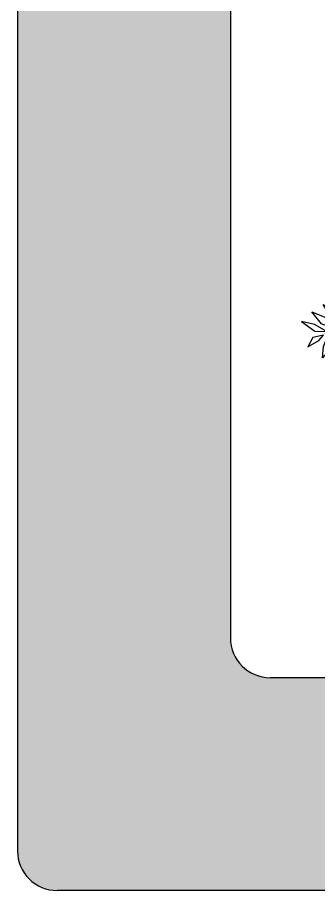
# Model space of a CAD drawing. Header units: inches. Extents: x -162 to 906, y 35 to 488.
# Drawn here: x 356.29 to 367.61, y 34.53 to 67.36 of the extents above; entities that cross this region are included whole.
import ezdxf

# ---------------------------------------------------------------- set-up
doc = ezdxf.new("R2010")
doc.units = ezdxf.units.IN
doc.header["$LTSCALE"] = 0.02
doc.header["$MEASUREMENT"] = 0
doc.set_wipeout_variables(frame=1)
for name, color, linetype, true_color in [('main rooad', 250, 'Continuous', 0x333333), ('PLANTS', 7, 'Continuous', 0x218500), ('ROADS', 7, 'Continuous', 0x595959)]:
    doc.layers.add(name, color=color, linetype=linetype, true_color=true_color)

# ---------------------------------------------------------------- blocks, each defined once
blk = doc.blocks.new('AE24K')
blk.add_wipeout([(0.3551949136237864, 0.106527245213756), (0.38330191728022445, 0.1775314773046348), (0.41041712122815666, 0.21809228762336175), (0.43506982731359295, 0.26200622175611277), (0.4554456494808166, 0.31084019148061803), (0.3890162718492929, 0.3819055057928529), (0.31972971232035413, 0.39072740178981236), (0.2797292211111111, 0.35543979935044767), (0.25901468925789917, 0.32456315413532466), (0.20687119343616403, 0.3093698816316339), (0.15972775670914602, 0.29809744769291857), (0.11258432920789105, 0.27702290811600006), (0.11142148636233783, 0.31476039346794793), (0.09277667140585141, 0.3667647924609607), (0.03790418566355835, 0.4207149325475328), (0.019988087261599063, 0.4666459893664343), (-0.005969354658331594, 0.510379431192467), (-0.04147268311387729, 0.5498476051024905), (-0.1362317311181524, 0.5278507198698508), (-0.17851500822055766, 0.47225775739199527), (-0.16795529215072422, 0.419972516947561), (-0.1494728034445888, 0.38222568128481527), (-0.16448658055298898, 0.33384064598641294), (-0.17888727301417937, 0.28743140412639634), (-0.1836167167719829, 0.2360123434706891), (-0.21687975319873593, 0.25387403876085846), (-0.2704666659214252, 0.2584996208172765), (-0.3940080310552272, 0.24024808018120325), (-0.496918332594694, 0.23900740439610946), (-0.5252480029674436, 0.1459452233027616), (-0.4982447205409093, 0.08153034637642054), (-0.44768451326183395, 0.06453270837135139), (-0.4091404009994495, 0.06191898170415944), (-0.33802384679952335, -0.010720428861257014), (-0.29620104597987235, -0.04101056464531072), (-0.36401596714995504, -0.10303544308668999), (-0.37909859344962005, -0.18069286674086438), (-0.43901688124796384, -0.2603593257633241), (-0.45544564948081406, -0.3108402007063801), (-0.38901627184929033, -0.381905505792852), (-0.31972971232035263, -0.39072741101557507), (-0.27972923033687286, -0.3554398085762094), (-0.25906997139880744, -0.3243707884177137), (-0.2068711934361634, -0.3093698816316328), (-0.15947926158348955, -0.29863663283042774), (-0.11258432920788863, -0.2770229173417623), (-0.11365319668754298, -0.316380674289061), (-0.0379041856635559, -0.4207149417732956), (0.00936913341203704, -0.5077846254225241), (0.041472683113879735, -0.5498476051024893), (0.13623173111815384, -0.527850729095613), (0.17851499899479592, -0.4722577573919948), (0.16795528292496245, -0.41997251694756044), (0.15465956208624643, -0.3873626240687301), (0.16777801166598272, -0.3346156046435458), (0.1788872730893657, -0.287431404989861), (0.18361671677198546, -0.23601235269645104), (0.21687975319873834, -0.2538740387608571), (0.2712392865183427, -0.2637293586000331), (0.34572554723691984, -0.24049317616737786), (0.3940820231010254, -0.246385504689294), (0.4444389524248509, -0.24577840694274355), (0.49691833259469553, -0.23900740439610846), (0.5252480029674442, -0.14594522330276039), (0.49824471131514847, -0.08153035560218291), (0.4476845132618352, -0.06453271759711332), (0.41058727741042117, -0.062031723957523655), (0.37327179966973284, -0.022436010876364154), (0.338023846799526, 0.010720428861258124), (0.2960075306288286, 0.043771514977265946), (0.3283012395610764, 0.06088635470709014)])
for p, q in [((-0.1022762273722977, 0.5082464993676798), (-0.1362317311181522, 0.5278507198698512)), ((-0.1362317311181522, 0.5278507198698512), (-0.1139274895912346, 0.4861054984912498)), ((-0.0414726831138772, 0.549847605102491), (-0.07777240710869737, 0.5006975833749423)), ((-0.0527355222590753, 0.5019136588729922), (-0.0414726831138772, 0.549847605102491)), ((-0.09308310512382612, 0.4682974141098621), (-0.1022762273722977, 0.5082464993676798)), ((-0.07952156564429469, 0.4555188743617307), (-0.0527355222590753, 0.5019136588729922)), ((-0.07777240710869737, 0.5006975833749423), (-0.07952156564429469, 0.4555188743617307)), ((-0.05149821828036583, 0.4756306225379459), (-0.005969354658331483, 0.5103794311924674)), ((-0.005969354658331483, 0.5103794311924674), (-0.03082975988756598, 0.4496761433005454)), ((-0.1537160373471247, 0.4505168963083128), (-0.1785150082205575, 0.4722577573919957)), ((-0.1785150082205575, 0.4722577573919957), (-0.1368368489131875, 0.4679899655579551)), ((-0.1368368489131875, 0.4679899655579551), (-0.0949981336523642, 0.4512575405617887)), ((-0.1139274895912346, 0.4861054984912498), (-0.09308310512382612, 0.4682974141098621)), ((-0.05250655727299147, 0.3533181598595703), (-0.0885694836089419, 0.4623922892135215)), ((-0.07019916277893401, 0.4295166794781067), (-0.05149821828036583, 0.4756306225379459)), ((-0.02519805892919624, 0.4398263127903532), (0.02129362377083144, 0.4674208743674266)), ((0.02129362377083144, 0.4674208743674266), (-0.0205392239047244, 0.4008455082622233)), ((-0.1679552921507241, 0.4199725169475612), (-0.1303716187194786, 0.4370389975961211)), ((-0.0949981336523642, 0.4512575405617887), (-0.1537160373471247, 0.4505168963083128)), ((-0.1303716187194786, 0.4370389975961211), (-0.09217697835945593, 0.430658432229444)), ((-0.09217697835945593, 0.430658432229444), (-0.1294034948277618, 0.4142105482156615)), ((-0.03082975988756598, 0.4496761433005454), (-0.07019916277893401, 0.4295166794781067)), ((-0.06230534163651669, 0.4010400980553759), (-0.02519805892919624, 0.4398263127903532)), ((-0.1294034948277618, 0.4142105482156615), (-0.1679552921507241, 0.4199725169475612)), ((-0.1515725973782844, 0.3865948780928483), (-0.1179641760621761, 0.4026572820512881)), ((-0.1179641760621761, 0.4026572820512881), (-0.07691235380473849, 0.4012254989885826)), ((-0.07691235380473849, 0.4012254989885826), (-0.1164370170615987, 0.3778564844767831)), ((-0.0205392239047244, 0.4008455082622233), (-0.06230534163651669, 0.4010400980553759)), ((-0.04330338816861534, 0.3496542956971389), (-0.004860777750733902, 0.4025158972333451)), ((-0.004860777750733902, 0.4025158972333451), (0.03790418566355847, 0.4207149325475332)), ((0.03790418566355847, 0.4207149325475332), (0.005605675080954775, 0.3618316478252717)), ((-0.1164370170615987, 0.3778564844767831), (-0.1515725973782844, 0.3865948780928483)), ((0.005605675080954775, 0.3618316478252717), (-0.04330338816861534, 0.3496542956971389)), ((0.007106863558692389, 0.3477681991613624), (0.09277667140585155, 0.3667647924609612)), ((0.09277667140585155, 0.3667647924609612), (0.03016673197819308, 0.3171338593856179)), ((0.3133010622769312, 0.3583804374999429), (0.3197297123203544, 0.3907274017898126)), ((0.3197297123203544, 0.3907274017898126), (0.3368727760275583, 0.3524991704267157)), ((0.3890162718492931, 0.3819055057928531), (0.3640159671499585, 0.3417168459215039)), ((0.3890162718492931, 0.3426970555627484), (0.3890162718492931, 0.3819055057928531)), ((-0.1644865805529889, 0.3338406459864132), (-0.1148891923519049, 0.3579925402946942)), ((-0.1186519474679111, 0.3230491326212559), (-0.1644865805529889, 0.3338406459864132)), ((-0.06208753982366044, 0.3514265739948095), (-0.1186519474679111, 0.3230491326212559)), ((-0.1148891923519049, 0.3579925402946942), (-0.06208753982366044, 0.3514265739948095)), ((-0.01372579496394621, 0.1989606921142477), (-0.05250655727299147, 0.3533181598595703)), ((-0.0310252261282038, 0.3013256897781131), (0.007106863558692389, 0.3477681991613624)), ((0.2797292211111113, 0.3554397993504481), (0.3133010622769312, 0.331424630849797)), ((0.2940151121466652, 0.3191719872698378), (0.2797292211111113, 0.3554397993504481)), ((0.3433014260709815, 0.3078995625568863), (0.3133010622769312, 0.3583804374999429)), ((0.3133010622769312, 0.331424630849797), (0.3268726578381287, 0.2951568187691866)), ((0.3368727760275583, 0.3524991704267157), (0.3433014260709815, 0.3078995625568863)), ((0.3590159080552429, 0.3147610392713576), (0.3890162718492931, 0.3426970555627484)), ((0.3640159671499585, 0.3417168459215039), (0.3590159080552429, 0.3147610392713576)), ((-0.1782960900903792, 0.2873770280574246), (-0.1180669418362115, 0.3103394447423784)), ((-0.1180669418362115, 0.3103394447423784), (-0.04943157356272021, 0.3086534181029754)), ((-0.04943157356272021, 0.3086534181029754), (-0.1154217033921476, 0.2815939415540214)), ((0.03016673197819308, 0.3171338593856179), (-0.0310252261282038, 0.3013256897781131)), ((-0.01691470762147951, 0.2502895807405507), (0.03635746804542439, 0.3053116714556179)), ((0.03635746804542439, 0.3053116714556179), (0.111421486362338, 0.3147603934679482)), ((0.111421486362338, 0.3147603934679482), (0.05003824128594125, 0.2701948009862924)), ((0.1597277567091462, 0.298097447692919), (0.209728366107818, 0.2574186876138302)), ((0.18615665235719, 0.2407550960353908), (0.1597277567091462, 0.298097447692919)), ((0.2068711934361644, 0.3093698816316341), (0.2525860392144761, 0.2784932271907485)), ((0.2204427889973637, 0.264280164328301), (0.2068711934361644, 0.3093698816316341)), ((0.2590146892578993, 0.3245631541353249), (0.2897293485263042, 0.3034886145584061)), ((0.2690148074473289, 0.2897656519036995), (0.2590146892578993, 0.3245631541353249)), ((0.2797292211111113, 0.2221310851744644), (0.3561587261578261, 0.3078995625568863)), ((0.2897293485263042, 0.3034886145584061), (0.3090152986565702, 0.2672208024777967)), ((0.3268726578381287, 0.2951568187691866), (0.2940151121466652, 0.3191719872698378)), ((0.3947306264183617, 0.3177016774208532), (0.3547301352091203, 0.2966271378439349)), ((0.3547301352091203, 0.2966271378439349), (0.4083022219795609, 0.2966271378439349)), ((0.4554456494808168, 0.3108401914806183), (0.3947306264183617, 0.3177016774208532)), ((0.4083022219795609, 0.2966271378439349), (0.4554456494808168, 0.3108401914806183)), ((-0.2976226622517535, 0.1800388274949314), (-0.2712392865183419, 0.2637293493742709)), ((-0.2712392865183419, 0.2637293493742709), (-0.2595626165481084, 0.1846920901585531)), ((-0.1185893967947846, 0.2702260670970928), (-0.1836167167719829, 0.2360123434706893)), ((-0.1154217033921476, 0.2815939415540214), (-0.1782960900903792, 0.2873770280574246)), ((-0.03784705051331105, 0.26402446308105), (-0.1185893967947846, 0.2702260670970928)), ((-0.117170861927745, 0.2364152325408106), (-0.03784705051331105, 0.26402446308105)), ((0.05003824128594125, 0.2701948009862924), (-0.01691470762147951, 0.2502895807405507)), ((0.1125843292078912, 0.2770229081160003), (0.1461561703737102, 0.2196805564584725)), ((0.1747279432190529, 0.2378144671116589), (0.1125843292078912, 0.2770229081160003)), ((0.2733005710676881, 0.2294826713224394), (0.2204427889973637, 0.264280164328301)), ((0.2525860392144761, 0.2784932271907485), (0.2733005710676881, 0.2294826713224394)), ((0.3090152986565702, 0.2672208024777967), (0.2690148074473289, 0.2897656519036995)), ((0.3368727760275583, 0.2755525982670166), (0.3861590899518781, 0.2824140749814874)), ((0.3740160853393864, 0.2515374205406018), (0.3368727760275583, 0.2755525982670166)), ((0.3861590899518781, 0.2824140749814874), (0.4390168812479658, 0.260359325763325)), ((-0.4610377442386344, 0.2052865210290573), (-0.496918332594694, 0.2390074043961099)), ((-0.496918332594694, 0.2390074043961099), (-0.4725030335270572, 0.1829959059540891)), ((-0.437657308232243, 0.193216547556458), (-0.4449862266805331, 0.2500201054291424)), ((-0.4449862266805331, 0.2500201054291424), (-0.4048458452269514, 0.1981387227599445)), ((-0.3934997896995123, 0.1980909978879559), (-0.3941515345007414, 0.252151256681671)), ((-0.3941515345007414, 0.252151256681671), (-0.3574120091580459, 0.1826352616527362)), ((-0.3510193764933662, 0.1970483944115564), (-0.3453977316166643, 0.2431834552428986)), ((-0.3453977316166643, 0.2431834552428986), (-0.3105525598676291, 0.1857704803696212)), ((-0.2462289349631019, 0.1841423269415046), (-0.2168797531987359, 0.2538740387608587)), ((-0.2168797531987359, 0.2538740387608587), (-0.2089764387461948, 0.1784317918383174)), ((-0.1836167167719829, 0.2360123434706893), (-0.117170861927745, 0.2364152325408106)), ((-0.1740427550269557, 0.1845792313997987), (-0.1351592269438759, 0.246618861836212)), ((-0.1351592269438759, 0.246618861836212), (-0.1357914223533117, 0.1604750619635067)), ((-0.003699706251676815, 0.2055440674289084), (0.072828929618451, 0.2430150573908971)), ((0.145998585115942, 0.2403607592475692), (0.0710797710828528, 0.1978363576034492)), ((0.072828929618451, 0.2430150573908971), (0.145998585115942, 0.2403607592475692)), ((0.08258396541384005, 0.2348738289621637), (0.109012861061883, 0.1662590525916836)), ((0.1418703975275868, 0.1941950688830736), (0.08258396541384005, 0.2348738289621637)), ((0.209728366107818, 0.1647887335169358), (0.1747279432190529, 0.2378144671116589)), ((0.2425859117992841, 0.1971357070325692), (0.18615665235719, 0.2407550960353908)), ((0.209728366107818, 0.2574186876138302), (0.2425859117992841, 0.1971357070325692)), ((0.3368727760275583, 0.218210246609488), (0.3161582349485847, 0.2544780586900974)), ((0.3161582349485847, 0.2544780586900974), (0.3683017307703178, 0.2417353149023986)), ((0.3683017307703178, 0.2417353149023986), (0.415445167497337, 0.2152696084599923)), ((0.4390168812479658, 0.260359325763325), (0.3740160853393864, 0.2515374205406018)), ((-0.4342517100791765, 0.1588917457435599), (-0.4610377442386344, 0.2052865210290573)), ((-0.4048458452269514, 0.1981387227599445), (-0.4070719388064923, 0.1539640812110905)), ((-0.378463585810862, 0.1465620393652798), (-0.3934997896995123, 0.1980909978879559)), ((-0.3244612002284324, 0.1373253161608794), (-0.3510193764933662, 0.1970483944115564)), ((-0.09724266953213778, 0.2199609089444543), (-0.162114729143843, 0.1889567267816479)), ((-0.03155774639420805, 0.2249271002632036), (-0.09724266953213778, 0.2199609089444543)), ((-0.0894781382323746, 0.1775374279217692), (-0.03155774639420805, 0.2249271002632036)), ((8.881784197001252e-16, 4.440892098500626e-16), (-0.01372579496394621, 0.1989606921142477)), ((0.0710797710828528, 0.1978363576034492), (-0.003699706251676815, 0.2055440674289084)), ((0.1461561703737102, 0.2196805564584725), (0.209728366107818, 0.1647887335169358)), ((0.1654421205039771, 0.1113672296501473), (0.2797292211111113, 0.2221310851744644)), ((0.3161582349485847, 0.1760611674556509), (0.2811578120598188, 0.21232897953626)), ((0.2811578120598188, 0.21232897953626), (0.3461586079683983, 0.2054675028217887)), ((0.415445167497337, 0.2152696084599923), (0.3368727760275583, 0.218210246609488)), ((0.3461586079683983, 0.2054675028217887), (0.3833019172802246, 0.177531477304635)), ((-0.4912924992215908, 0.1655494438049323), (-0.5252480029674436, 0.1459452233027618)), ((-0.4520990131790681, 0.153536374838505), (-0.4912924992215908, 0.1655494438049323)), ((-0.4725030335270572, 0.1829959059540891), (-0.4342517100791765, 0.1588917457435599)), ((-0.4070719388064923, 0.1539640812110905), (-0.437657308232243, 0.193216547556458)), ((-0.3574120091580459, 0.1826352616527362), (-0.378463585810862, 0.1465620393652798)), ((-0.3105525598676291, 0.1857704803696212), (-0.3244612002284324, 0.1373253161608794)), ((-0.2764683198249021, 0.1237942124734781), (-0.2976226622517535, 0.1800388274949314)), ((-0.2595626165481084, 0.1846920901585531), (-0.2764683198249021, 0.1237942124734781)), ((-0.2252144920063506, 0.1104962253655097), (-0.2462289349631019, 0.1841423269415046)), ((-0.2089764387461948, 0.1784317918383174), (-0.2252144920063506, 0.1104962253655097)), ((-0.1798562404194373, 0.09956799541848627), (-0.1740427550269557, 0.1845792313997987)), ((-0.162114729143843, 0.1889567267816479), (-0.0894781382323746, 0.1775374279217692)), ((0.02329752407432917, 0.1829226441701222), (0.07544101989606311, 0.1187188157981223)), ((0.09758414269798443, 0.1549866278787322), (0.02329752407432917, 0.1829226441701222)), ((0.109012861061883, 0.1662590525916836), (0.1790137068394149, 0.139793355375041)), ((0.1790137068394149, 0.139793355375041), (0.1418703975275868, 0.1941950688830736)), ((0.2897293485263042, 0.1324417692270661), (0.2454430936967, 0.177531477304635)), ((0.2454430936967, 0.177531477304635), (0.3047295258104459, 0.1677293716664314)), ((0.3047295258104459, 0.1677293716664314), (0.3640159671499585, 0.1030354338609283)), ((0.3833019172802246, 0.177531477304635), (0.3161582349485847, 0.1760611674556509)), ((-0.5252480029674436, 0.1459452233027618), (-0.4779434567411904, 0.144388652569746)), ((-0.4779434567411904, 0.144388652569746), (-0.4520990131790681, 0.153536374838505)), ((-0.4737096249407466, 0.1154907951312412), (-0.4382995597233457, 0.1433579780049032)), ((-0.4382995597233457, 0.1433579780049032), (-0.4670170996240568, 0.0921364588083704)), ((-0.332235778384101, 0.1311870654593434), (-0.4447282097667689, 0.1544927174308737)), ((-0.4436726809964089, 0.1056143575205617), (-0.4190496361975855, 0.1355016134602578)), ((-0.4190496361975855, 0.1355016134602578), (-0.4234186069744243, 0.09503856094582375)), ((-0.4076935245884794, 0.09916866749288245), (-0.3859276524613096, 0.1340046965107868)), ((-0.3859276524613096, 0.1340046965107868), (-0.3854518245089258, 0.08809082334732077)), ((-0.1791679154679215, 0.08759346246410127), (-0.332235778384101, 0.1311870654593434)), ((-0.1357914223533117, 0.1604750619635067), (-0.1798562404194373, 0.09956799541848627)), ((-0.08543027936244219, 0.1620036601831125), (-0.1467668974326468, 0.1116375721832763)), ((-0.02581685853075832, 0.1564536994849042), (-0.08543027936244219, 0.1620036601831125)), ((-0.06509299818397896, 0.1246932446261035), (-0.02581685853075832, 0.1564536994849042)), ((0.1225844473973199, 0.1005849051449359), (0.09758414269798443, 0.1549866278787322)), ((0.2590146892578993, 0.09176300914797597), (0.2082997843848728, 0.139793355375041)), ((0.2082997843848728, 0.139793355375041), (0.2825864030085263, 0.1211693445141142)), ((0.3640159671499585, 0.1030354338609283), (0.2897293485263042, 0.1324417692270661)), ((-0.4982447205409093, 0.08153034637642076), (-0.4737096249407466, 0.1154907951312412)), ((-0.4476845132618337, 0.06453270837135161), (-0.4436726809964089, 0.1056143575205617)), ((-0.4105872774104196, 0.06203172395752432), (-0.4076935245884794, 0.09916866749288245)), ((-0.367475231566381, 0.07949930387818283), (-0.3353881108913477, 0.121943902672371)), ((-0.3353881108913477, 0.121943902672371), (-0.3390947364652748, 0.0587689682929553)), ((-0.3277953171697909, 0.05292074790278578), (-0.2920174853620034, 0.1115177110704066)), ((-0.2920174853620034, 0.1115177110704066), (-0.3015783649750992, 0.04083883629286778)), ((-0.2475754166211273, 0.0992357295641142), (-0.2933173400138385, 0.03241159998543486)), ((-0.2633270323014552, 0.01673467608233858), (-0.2475754166211273, 0.0992357295641142)), ((-0.1467668974326468, 0.1116375721832763), (-0.06509299818397896, 0.1246932446261035)), ((-0.06283088722569463, 0.1060664937135662), (-0.1193428002784875, 0.09298970349923685)), ((-0.0152571424609258, 0.1041684682662329), (-0.06283088722569463, 0.1060664937135662)), ((-0.06191414160811259, 0.0773209905252088), (-0.0152571424609258, 0.1041684682662329)), ((8.881784197001252e-16, 4.440892098500626e-16), (0.1654421205039771, 0.1113672296501473)), ((0.06044083338615636, 0.1074463818594076), (0.02044035140267653, 0.09764427622120397)), ((0.08258396541384005, 0.06529730270557055), (0.06044083338615636, 0.1074463818594076)), ((0.07544101989606311, 0.1187188157981223), (0.1225844473973199, 0.1005849051449359)), ((0.2068711934361644, 0.03736128641418057), (0.1761565341677613, 0.105976072010423)), ((0.1761565341677613, 0.105976072010423), (0.2468716846454075, 0.05843582599109931)), ((0.2825864030085263, 0.1211693445141142), (0.3283012395610765, 0.06088635470709036)), ((-0.4670170996240568, 0.0921364588083704), (-0.4982447205409093, 0.08153034637642076)), ((-0.4234186069744243, 0.09503856094582375), (-0.4476845132618337, 0.06453270837135161)), ((-0.3854518245089258, 0.08809082334732077), (-0.4105872774104196, 0.06203172395752432)), ((-0.3713577739891525, 0.02447076435477991), (-0.367475231566381, 0.07949930387818283)), ((-0.210571453233622, 0.0851337448881635), (-0.2391130670597237, 0.0257658308356179)), ((-0.1984909992942558, 0.01127837533008558), (-0.210571453233622, 0.0851337448881635)), ((8.881784197001252e-16, 4.440892098500626e-16), (-0.1791679154679215, 0.08759346246410127)), ((-0.1193428002784875, 0.09298970349923685), (-0.06191414160811259, 0.0773209905252088)), ((-0.05255970689362321, 0.0710042305354257), (-0.06170350821310677, 0.03098991913321258)), ((-0.02569676677381416, 0.08602956647526483), (-0.05255970689362321, 0.0710042305354257)), ((-0.03216243057838408, 0.05918995831007789), (-0.02569676677381416, 0.08602956647526483)), ((0.02044035140267653, 0.09764427622120397), (0.0368691196355293, 0.0721587886458055)), ((0.0368691196355293, 0.0721587886458055), (0.08258396541384005, 0.06529730270557055)), ((0.1700644215069778, 0.0712850719868463), (0.140534018080043, -0.005974438053743647)), ((0.1830144312861899, -0.007017041530142709), (0.1700644215069778, 0.0712850719868463)), ((0.3283012395610765, 0.06088635470709036), (0.2590146892578993, 0.09176300914797597)), ((-0.3390947364652748, 0.0587689682929553), (-0.3713577739891525, 0.02447076435477991)), ((-0.3380238467995236, -0.01072042886125679), (-0.3277953171697909, 0.05292074790278578)), ((-0.3015783649750992, 0.04083883629286778), (-0.3380238467995236, -0.01072042886125679)), ((-0.1484013151538397, 0.05586879433996872), (-0.1830144312861881, 0.007017032304381221)), ((-0.1405340180800421, 0.005974428827981271), (-0.1484013151538397, 0.05586879433996872)), ((-0.06170350821310677, 0.03098991913321258), (-0.03216243057838408, 0.05918995831007789)), ((0.07615531537041687, 0.0368711862064397), (0.06044083338615636, 0.01040547976403383)), ((0.08401255636254756, 0.01040547976403383), (0.07615531537041687, 0.0368711862064397)), ((0.1226400787481969, 0.05366512859027628), (0.09878326124364278, 0.004149794325297052)), ((0.1232717206118528, 0.001379888145842223), (0.1226400787481969, 0.05366512859027628)), ((0.2446986853319215, 0.04591710218051581), (0.1984909900684961, -0.01127837533008469)), ((0.2811578120598188, -0.006258102588641457), (0.2068711934361644, 0.03736128641418057)), ((0.2391130670597255, -0.02576584006137983), (0.2446986853319215, 0.04591710218051581)), ((0.2468716846454075, 0.05843582599109931), (0.2811578120598188, -0.006258102588641457)), ((0.2962010459798758, 0.04101056464531183), (0.263327032301456, -0.01673467608233725)), ((0.2933173400138394, -0.03241160921119635), (0.2962010459798758, 0.04101056464531183)), ((-0.2933173400138385, 0.03241159998543486), (-0.2962010459798723, -0.0410105646453105)), ((-0.2962010459798723, -0.0410105646453105), (-0.2633270323014552, 0.01673467608233858)), ((-0.2468716846454067, -0.0584358352168608), (-0.2811578120598179, 0.006258102588642789)), ((-0.2811578120598179, 0.006258102588642789), (-0.2068711934361636, -0.0373612956399425)), ((-0.2391130670597237, 0.0257658308356179), (-0.2446986945576821, -0.04591711140627774)), ((-0.2446986945576821, -0.04591711140627774), (-0.1984909992942558, 0.01127837533008558)), ((-0.1830144312861881, 0.007017032304381221), (-0.170064421506976, -0.07128507198684497)), ((-0.170064421506976, -0.07128507198684497), (-0.1405340180800421, 0.005974428827981271)), ((8.881784197001252e-16, 4.440892098500626e-16), (-0.1654421205039762, -0.111367229650146)), ((-0.1135555898590246, 0.02906904147093314), (-0.123271720611851, -0.001379897371604155)), ((-0.0809259020620825, -0.004149794325296163), (-0.1135555898590246, 0.02906904147093314)), ((8.881784197001252e-16, 4.440892098500626e-16), (0.1791679062421618, -0.08759346246409949)), ((8.881784197001252e-16, 4.440892098500626e-16), (0.01372579496394799, -0.1989606921142459)), ((0.06044083338615636, 0.01040547976403383), (0.07258383799864809, -0.02880296124030801)), ((0.07258383799864809, -0.02880296124030801), (0.08401255636254756, 0.01040547976403383)), ((0.09878326124364278, 0.004149794325297052), (0.09784110787476497, -0.03887115633489913)), ((0.09784110787476497, -0.03887115633489913), (0.1232717206118528, 0.001379888145842223)), ((0.3015783649751018, -0.04083884551862971), (0.3380238467995262, 0.01072042886125857)), ((0.3380238467995262, 0.01072042886125857), (0.3277953079440312, -0.05292075712854771)), ((-0.123271720611851, -0.001379897371604155), (-0.08692536038507637, -0.05562555709852646)), ((-0.08692536038507637, -0.05562555709852646), (-0.0809259020620825, -0.004149794325296163)), ((0.140534018080043, -0.005974438053743647), (0.1484013151538415, -0.05586879433996739)), ((0.1484013151538415, -0.05586879433996739), (0.1830144312861899, -0.007017041530142709)), ((0.1984909900684961, -0.01127837533008469), (0.2105714532336229, -0.08513374488816172)), ((0.2105714532336229, -0.08513374488816172), (0.2391130670597255, -0.02576584006137983)), ((0.263327032301456, -0.01673467608233725), (0.247575416621129, -0.09923572956411375)), ((0.247575416621129, -0.09923572956411375), (0.2933173400138394, -0.03241160921119635)), ((0.3390947364652757, -0.05876896829295397), (0.3713577739891534, -0.02447077358054139)), ((0.3713577739891534, -0.02447077358054139), (0.3674752315663827, -0.07949931310394476)), ((-0.2825864030085246, -0.1211693445141124), (-0.3283012487868362, -0.06088636393285229)), ((-0.3283012487868362, -0.06088636393285229), (-0.2590146892578966, -0.09176300914797508)), ((-0.1761565341677587, -0.1059760720104221), (-0.2468716846454067, -0.0584358352168608)), ((-0.2068711934361636, -0.0373612956399425), (-0.1761565341677587, -0.1059760720104221)), ((-0.06829807437828528, -0.04667330107040568), (-0.04615495157636484, -0.08882238022424271)), ((-0.0225832378257369, -0.05353477778487647), (-0.06829807437828528, -0.04667330107040568)), ((-0.00615446036712175, -0.07902026536027584), (-0.0225832378257369, -0.05353477778487647)), ((0.2920174853620061, -0.1115177110704053), (0.3015783649751018, -0.04083884551862971)), ((0.3277953079440312, -0.05292075712854771), (0.2920174853620061, -0.1115177110704053)), ((0.3353881108913512, -0.1219439026723692), (0.3390947364652757, -0.05876896829295397)), ((0.3854518245089285, -0.08809083257308226), (0.4105872774104213, -0.06203172395752343)), ((0.4105872774104213, -0.06203172395752343), (0.4076935245884812, -0.09916866749288156)), ((0.4234186069744279, -0.09503856094582197), (0.4476845132618354, -0.0645327175971131)), ((0.4476845132618354, -0.0645327175971131), (0.4436726809964107, -0.1056143667463236)), ((-0.2590146892578966, -0.09176300914797508), (-0.2082997843848711, -0.1397933553750401)), ((-0.04615495157636484, -0.08882238022424271), (-0.00615446036712175, -0.07902026536027584)), ((0.04405678242655586, -0.06800899432050711), (0.01525714246092669, -0.1041684682662316)), ((0.07434224997453232, -0.06652400628259247), (0.04405678242655586, -0.06800899432050711)), ((0.06283087799993314, -0.1060664937135645), (0.07434224997453232, -0.06652400628259247)), ((0.1791679062421618, -0.08759346246409949), (0.3322357783841046, -0.1311870746851049)), ((0.3674752315663827, -0.07949931310394476), (0.3353881108913512, -0.1219439026723692)), ((0.3859276524613104, -0.1340046965107855), (0.3854518245089285, -0.08809083257308226)), ((0.4190496269718249, -0.1355016134602565), (0.4234186069744279, -0.09503856094582197)), ((0.4382995597233474, -0.1433579780049015), (0.4670170903982953, -0.09213645880836907)), ((0.4670170903982953, -0.09213645880836907), (0.4982447113151487, -0.08153035560218269)), ((0.4982447113151487, -0.08153035560218269), (0.4737096249407475, -0.1154908043570027)), ((-0.3047295350362083, -0.1677293716664296), (-0.364015967149955, -0.1030354430866898)), ((-0.364015967149955, -0.1030354430866898), (-0.2897293485263015, -0.1324417692270643)), ((-0.2082997843848711, -0.1397933553750401), (-0.2825864030085246, -0.1211693445141124)), ((-0.1654421205039762, -0.111367229650146), (-0.2797292303368728, -0.2221310944002259)), ((-0.1225844566230805, -0.1005849143706978), (-0.09758415192374414, -0.1549866278787309)), ((-0.07544101989606133, -0.1187188157981214), (-0.1225844566230805, -0.1005849143706978)), ((-0.02329753330009066, -0.1829226441701208), (-0.07544101989606133, -0.1187188157981214)), ((0.01525714246092669, -0.1041684682662316), (0.06283087799993314, -0.1060664937135645)), ((0.06509299818398162, -0.1246932538518655), (0.0258168585307601, -0.1564537087106666)), ((0.1467668882068871, -0.111637572183275), (0.06509299818398162, -0.1246932538518655)), ((0.08543027936244396, -0.162003669408874), (0.1467668882068871, -0.111637572183275)), ((0.1357914223533125, -0.1604750619635058), (0.1798562311936767, -0.09956799541848493)), ((0.1798562311936767, -0.09956799541848493), (0.1740427550269583, -0.1845792313997978)), ((0.2089764387461948, -0.178431791838316), (0.2252144827805909, -0.1104962253655084)), ((0.2252144827805909, -0.1104962253655084), (0.2462289257373396, -0.1841423361672661)), ((0.2595626073223478, -0.1846920901585514), (0.2764683198249056, -0.1237942124734777)), ((0.2764683198249056, -0.1237942124734777), (0.2976226622517562, -0.1800388274949296)), ((0.4076935245884812, -0.09916866749288156), (0.3859276524613104, -0.1340046965107855)), ((0.4436726809964107, -0.1056143667463236), (0.4190496269718249, -0.1355016134602565)), ((0.4737096249407475, -0.1154908043570027), (0.4382995597233474, -0.1433579780049015)), ((-0.2897293485263015, -0.1324417692270643), (-0.2454430936966983, -0.1775314865303965)), ((-0.1790137160651746, -0.1397933553750401), (-0.1418704067533483, -0.194195078108836)), ((-0.1090128610618821, -0.1662590525916823), (-0.1790137160651746, -0.1397933553750401)), ((-0.09758415192374414, -0.1549866278787309), (-0.02329753330009066, -0.1829226441701208)), ((0.0258168585307601, -0.1564537087106666), (0.08543027936244396, -0.162003669408874)), ((0.1351592269438777, -0.2466188618362106), (0.1357914223533125, -0.1604750619635058)), ((0.3105525598676326, -0.1857704895953831), (0.3244611910026709, -0.1373253253866409)), ((0.3244611910026709, -0.1373253253866409), (0.3510193764933707, -0.1970483944115551)), ((0.3322357783841046, -0.1311870746851049), (0.4447282097667706, -0.1544927266566352)), ((0.3574119999322853, -0.1826352616527349), (0.3784635765851014, -0.146562039365278)), ((0.3784635765851014, -0.146562039365278), (0.3934997896995149, -0.1980909978879546)), ((0.4048458452269532, -0.1981387227599432), (0.4070719388064941, -0.153964090436852)), ((0.4070719388064941, -0.153964090436852), (0.4376573082322448, -0.1932165475564576)), ((0.4342517008534141, -0.1588917457435586), (0.4610377442386362, -0.2052865302548192)), ((0.4725030335270617, -0.1829959151798506), (0.4342517008534141, -0.1588917457435586)), ((0.4779434567411922, -0.1443886525697446), (0.4520990131790708, -0.1535363748385041)), ((0.4520990131790708, -0.1535363748385041), (0.4912924899958302, -0.1655494438049314)), ((0.5252480029674444, -0.1459452233027601), (0.4779434567411922, -0.1443886525697446)), ((0.4912924899958302, -0.1655494438049314), (0.5252480029674444, -0.1459452233027601)), ((-0.3833019172802219, -0.1775314865303965), (-0.3161582441743453, -0.1760611674556496)), ((-0.3461586079683965, -0.2054675028217874), (-0.3833019172802219, -0.1775314865303965)), ((-0.3161582441743453, -0.1760611674556496), (-0.2811578120598179, -0.2123289795362591)), ((-0.2454430936966983, -0.1775314865303965), (-0.3047295350362083, -0.1677293716664296)), ((-0.2097283753335795, -0.1647887427426973), (-0.1747279432190512, -0.2378144671116575)), ((-0.1461561703737075, -0.219680565684234), (-0.2097283753335795, -0.1647887427426973)), ((-0.1418704067533483, -0.194195078108836), (-0.08258396541383739, -0.2348738381879252)), ((-0.08258396541383739, -0.2348738381879252), (-0.1090128610618821, -0.1662590525916823)), ((0.08947813823237638, -0.1775374371475307), (0.03155773716844834, -0.2249271002632023)), ((0.1621147199180824, -0.188956726781647), (0.08947813823237638, -0.1775374371475307)), ((0.09724266030637718, -0.219960908944453), (0.1621147199180824, -0.188956726781647)), ((0.1740427550269583, -0.1845792313997978), (0.1351592269438777, -0.2466188618362106)), ((0.2168797531987385, -0.2538740387608569), (0.2089764387461948, -0.178431791838316)), ((0.2462289257373396, -0.1841423361672661), (0.2168797531987385, -0.2538740387608569)), ((0.2712392865183428, -0.2637293586000329), (0.2595626073223478, -0.1846920901585514)), ((0.2976226622517562, -0.1800388274949296), (0.2712392865183428, -0.2637293586000329)), ((0.3453977316166679, -0.2431834552428973), (0.3105525598676326, -0.1857704895953831)), ((0.3941515345007414, -0.252151265907433), (0.3574119999322853, -0.1826352616527349)), ((0.4376573082322448, -0.1932165475564576), (0.444986226680534, -0.2500201146549039)), ((0.4969183325946958, -0.2390074043961081), (0.4725030335270617, -0.1829959151798506)), ((-0.3683017307703151, -0.2417353149023969), (-0.4154451674973343, -0.2152696176857547)), ((-0.4154451674973343, -0.2152696176857547), (-0.3368727760275574, -0.2182102466094866)), ((-0.2797292303368728, -0.2221310944002259), (-0.3561587261578252, -0.307899562556885)), ((-0.2811578120598179, -0.2123289795362591), (-0.3461586079683965, -0.2054675028217874)), ((-0.3368727760275574, -0.2182102466094866), (-0.3161582441743453, -0.2544780586900961)), ((-0.2425859117992815, -0.1971357070325679), (-0.1861566615829515, -0.2407551052611532)), ((-0.2097283753335795, -0.2574186968395917), (-0.2425859117992815, -0.1971357070325679)), ((-0.1125843292078885, -0.2770229173417622), (-0.1461561703737075, -0.219680565684234)), ((-0.1459985851159402, -0.2403607592475683), (-0.0710797710828519, -0.1978363576034479)), ((0.003699697025917104, -0.2055440674289071), (-0.07282892961844922, -0.2430150666166591)), ((-0.0710797710828519, -0.1978363576034479), (0.003699697025917104, -0.2055440674289071)), ((0.01372579496394799, -0.1989606921142459), (0.05250655727299325, -0.3533181598595689)), ((0.03155773716844834, -0.2249271002632023), (0.09724266030637718, -0.219960908944453)), ((0.3510193764933707, -0.1970483944115551), (0.3453977316166679, -0.2431834552428973)), ((0.3934997896995149, -0.1980909978879546), (0.3941515345007414, -0.252151265907433)), ((0.444986226680534, -0.2500201146549039), (0.4048458452269532, -0.1981387227599432)), ((0.4610377442386362, -0.2052865302548192), (0.4969183325946958, -0.2390074043961081)), ((-0.439016881247964, -0.2603593257633241), (-0.3740160853393837, -0.2515374297663637)), ((-0.3861590899518754, -0.2824140749814865), (-0.439016881247964, -0.2603593257633241)), ((-0.3740160853393837, -0.2515374297663637), (-0.3368727760275574, -0.2755525982670148)), ((-0.3161582441743453, -0.2544780586900961), (-0.3683017307703151, -0.2417353149023969)), ((-0.2733005802934505, -0.229482671322438), (-0.2204427889973628, -0.264280173554063)), ((-0.2525860392144734, -0.2784932364165105), (-0.2733005802934505, -0.229482671322438)), ((-0.1597277659349086, -0.2980974569186805), (-0.2097283753335795, -0.2574186968395917)), ((-0.1861566615829515, -0.2407551052611532), (-0.1597277659349086, -0.2980974569186805)), ((-0.1747279432190512, -0.2378144671116575), (-0.1125843292078885, -0.2770229173417622)), ((-0.07282892961844922, -0.2430150666166591), (-0.1459985851159402, -0.2403607592475683)), ((-0.05003825051170185, -0.2701948009862911), (0.01691470762148128, -0.250289580740549)), ((0.01691470762148128, -0.250289580740549), (-0.03635747727118588, -0.3053116806813794)), ((0.1171708619277467, -0.2364152417665726), (0.03784705051331194, -0.2640244723068115)), ((0.1836167167719855, -0.2360123526964508), (0.1171708619277467, -0.2364152417665726)), ((0.1185893967947873, -0.2702260763228543), (0.1836167167719855, -0.2360123526964508)), ((-0.3368727760275574, -0.2755525982670148), (-0.3861590899518754, -0.2824140749814865)), ((-0.3090152986565684, -0.2672208024777949), (-0.2690148074473262, -0.2897656611294614)), ((-0.2897293485263015, -0.3034886145584053), (-0.3090152986565684, -0.2672208024777949)), ((-0.2690148074473262, -0.2897656611294614), (-0.2590146892578966, -0.3245631541353236)), ((-0.2068711934361636, -0.3093698816316328), (-0.2525860392144734, -0.2784932364165105)), ((-0.2204427889973628, -0.264280173554063), (-0.2068711934361636, -0.3093698816316328)), ((-0.1114214863623362, -0.3147604026937101), (-0.05003825051170185, -0.2701948009862911)), ((0.03784705051331194, -0.2640244723068115), (0.1185893967947873, -0.2702260763228543)), ((0.0494315735627211, -0.3086534181029741), (0.1154217033921503, -0.2815939415540201)), ((0.1154217033921503, -0.2815939415540201), (0.1782960808646168, -0.2873770280574233)), ((0.1782960808646168, -0.2873770280574233), (0.1180669418362132, -0.3103394447423766)), ((-0.4083022219795591, -0.2966271378439336), (-0.4554456494808141, -0.3108402007063797)), ((-0.4554456494808141, -0.3108402007063797), (-0.394730626418359, -0.3177016774208519)), ((-0.35473014443488, -0.2966271378439336), (-0.4083022219795591, -0.2966271378439336)), ((-0.394730626418359, -0.3177016774208519), (-0.35473014443488, -0.2966271378439336)), ((-0.3590159080552402, -0.3147610392713571), (-0.3890162718492904, -0.3426970647885099)), ((-0.364015967149955, -0.341716845921503), (-0.3590159080552402, -0.3147610392713571)), ((-0.3433014260709797, -0.307899562556885), (-0.3133010622769294, -0.3583804374999415)), ((-0.3368727760275574, -0.352499170426714), (-0.3433014260709797, -0.307899562556885)), ((-0.3268726578381287, -0.2951568187691858), (-0.2940151121466617, -0.3191719964955992)), ((-0.3133010622769294, -0.3314246308497952), (-0.3268726578381287, -0.2951568187691858)), ((-0.2940151121466617, -0.3191719964955992), (-0.2797292303368728, -0.3554398085762092)), ((-0.2590146892578966, -0.3245631541353236), (-0.2897293485263015, -0.3034886145584053)), ((-0.03635747727118588, -0.3053116806813794), (-0.1114214863623362, -0.3147604026937101)), ((-0.09277668063161215, -0.3667647924609603), (-0.0301667319781922, -0.3171338593856166)), ((-0.0301667319781922, -0.3171338593856166), (0.03102522612820646, -0.3013256990038746)), ((0.03102522612820646, -0.3013256990038746), (-0.007106872784453877, -0.3477681991613606)), ((0.1180669418362132, -0.3103394447423766), (0.0494315735627211, -0.3086534181029741)), ((0.06208753982366222, -0.351426583220571), (0.1186519474679129, -0.3230491418470174)), ((0.1186519474679129, -0.3230491418470174), (0.1644865805529907, -0.3338406552121747)), ((-0.3890162718492904, -0.3819055057928518), (-0.364015967149955, -0.341716845921503)), ((-0.3890162718492904, -0.3426970647885099), (-0.3890162718492904, -0.3819055057928518)), ((-0.3197297123203526, -0.390727411015575), (-0.3368727760275574, -0.352499170426714)), ((-0.3133010622769294, -0.3583804374999415), (-0.3197297123203526, -0.390727411015575)), ((-0.2797292303368728, -0.3554398085762092), (-0.3133010622769294, -0.3314246308497952)), ((-0.007106872784453877, -0.3477681991613606), (-0.09277668063161215, -0.3667647924609603)), ((-0.005605675080952111, -0.3618316570510332), (0.04330337894285297, -0.3496542956971376)), ((0.04330337894285297, -0.3496542956971376), (0.004860768524972414, -0.4025158972333434)), ((0.05250655727299325, -0.3533181598595689), (0.08856948360894457, -0.4623922892135206)), ((0.1148891923519075, -0.3579925402946924), (0.06208753982366222, -0.351426583220571)), ((0.1644865805529907, -0.3338406552121747), (0.1148891923519075, -0.3579925402946924)), ((-0.0379041856635558, -0.4207149417732952), (-0.005605675080952111, -0.3618316570510332)), ((0.07691235380474026, -0.4012254989885813), (0.1164370170616014, -0.3778564844767822)), ((0.1164370170616014, -0.3778564844767822), (0.1515725881525229, -0.386594878092847)), ((0.1515725881525229, -0.386594878092847), (0.1179641760621788, -0.4026572820512864)), ((0.004860768524972414, -0.4025158972333434), (-0.0379041856635558, -0.4207149417732952)), ((-0.02129363299659381, -0.4674208743674253), (0.02053922390472529, -0.400845508262222)), ((0.02053922390472529, -0.400845508262222), (0.06230534163651757, -0.4010400980553745)), ((0.06230534163651757, -0.4010400980553745), (0.02519804970343564, -0.4398263127903523)), ((0.1179641760621788, -0.4026572820512864), (0.07691235380474026, -0.4012254989885813)), ((0.0921769783594586, -0.4306584322294431), (0.1294034948277636, -0.4142105574414225)), ((0.1294034948277636, -0.4142105574414225), (0.1679552829249626, -0.4199725169475603)), ((0.1679552829249626, -0.4199725169475603), (0.1303716187194812, -0.4370389975961197)), ((0.02519804970343564, -0.4398263127903523), (-0.02129363299659381, -0.4674208743674253)), ((0.005969345432570883, -0.5103794311924665), (0.03082975066180538, -0.4496761433005445)), ((0.03082975066180538, -0.4496761433005445), (0.0701991627789349, -0.4295166794781049)), ((0.0701991627789349, -0.4295166794781049), (0.05149821828036849, -0.4756306225379445)), ((0.07952156564429735, -0.4555188835874926), (0.05273552225907707, -0.5019136680987533)), ((0.07777240710869915, -0.5006975926007033), (0.07952156564429735, -0.4555188835874926)), ((0.1303716187194812, -0.4370389975961197), (0.0921769783594586, -0.4306584322294431)), ((0.09499813365236687, -0.4512575405617878), (0.153716028121365, -0.4505168963083115)), ((0.1368368489131901, -0.4679899747837171), (0.09499813365236687, -0.4512575405617878)), ((0.153716028121365, -0.4505168963083115), (0.1785149989947961, -0.4722577573919948)), ((0.05149821828036849, -0.4756306225379445), (0.005969345432570883, -0.5103794311924665)), ((0.09308310512382878, -0.4682974141098613), (0.1022762181465371, -0.5082465085934418)), ((0.1139274895912372, -0.4861054984912485), (0.09308310512382878, -0.4682974141098613)), ((0.136231731118154, -0.5278507290956131), (0.1139274895912372, -0.4861054984912485)), ((0.1785149989947961, -0.4722577573919948), (0.1368368489131901, -0.4679899747837171)), ((0.04147268311387986, -0.5498476051024892), (0.07777240710869915, -0.5006975926007033)), ((0.05273552225907707, -0.5019136680987533), (0.04147268311387986, -0.5498476051024892)), ((0.1022762181465371, -0.5082465085934418), (0.136231731118154, -0.5278507290956131))]:
    blk.add_line(p, q)

msp = doc.modelspace()

# ---------------------------------------------------------------- hatches: boundary and pattern name
at = {"layer": 'main rooad'}
h = msp.add_hatch(color=256, dxfattribs=at)
h.dxf.hatch_style = 1
h.paths.add_polyline_path([(364.2926504680192, 185.7863084966848), (356.2926504680192, 185.7863084966848), (356.2926504680192, 132.4795510604745), (364.2926504680192, 132.4795510604745)])
h.paths.add_polyline_path([(361.3579378076425, 159.9306885012031), (362.0178754991176, 159.9306885012031), (362.6778131905927, 159.9306885012031), (362.6778131905927, 155.0150456428029), (364.1176788377946, 155.0150456428029), (362.0178754991176, 152.6171710428934), (359.9180721604406, 155.0150456428029), (361.3579378076425, 155.0150456428029)], flags=16)
h.paths.add_polyline_path([(368.1826504680192, 98.67352877030291, -0.5336600547258802), (364.2926504680192, 101.8092666006078), (364.2926504680192, 132.4795510604745), (356.2926504680192, 132.4795510604745), (356.2926504680192, 36.03071426373069, 0.4142135623730951), (357.7926504680192, 34.53071426373069), (382.6780048452929, 34.53071426373069), (377.2499887717895, 42.53071426373069), (365.7926504680192, 42.53071426373072, -0.4142135623730951), (364.2926504680192, 44.03071426373072), (364.2926504680192, 90.83366921791021, -0.4818689071555466), (368.1826504680192, 93.93936536171923)])
h.paths.add_polyline_path([(360.5639583791866, 171.2956089185986), (360.6129853071035, 163.1637023833767), (364.2181590961606, 163.1854378269308), (364.1691321682437, 171.3173443621527)], flags=24)

# ---------------------------------------------------------------- linework, layer by layer
at = {"layer": 'ROADS'}
for p, q in [((356.2926504680192, 246.4207142637307), (356.2926504680192, 36.03071426373069)), ((364.2926504680192, 90.84023287806212), (364.2926504680192, 44.03071426373072)), ((456.4195795947807, 42.53071426373069), (365.7926504680192, 42.53071426373069)), ((568.1826504680192, 34.53071426373069), (357.7926504680192, 34.53071426373069))]:
    msp.add_line(p, q, dxfattribs=at)
for centre in [(365.7926504680192, 44.03071426373072), (357.7926504680192, 36.03071426373069)]:
    msp.add_arc(centre, 1.5, 180, 270, dxfattribs=at)

# ---------------------------------------------------------------- next in the draw order: block references
at = {"layer": 'PLANTS', "xscale": 10.01492851522593, "yscale": 10.01492851522593, "zscale": 10.01492851522593, "rotation": 270.6258032969428}
msp.add_blockref('AE24K', (372.4694401043034, 56.40027694202077), dxfattribs=at)

doc.saveas('drawing.dxf')
